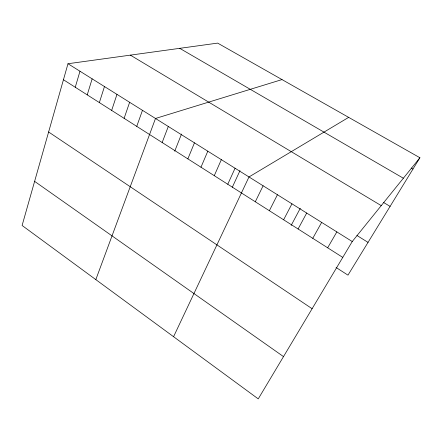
<?xml version="1.0" encoding="UTF-8"?>
<svg xmlns="http://www.w3.org/2000/svg" width="442" height="442" viewBox="0 0 442 442"><rect width="100%" height="100%" fill="white"/><g stroke="black" fill="none" stroke-linecap="round" stroke-linejoin="round"><path stroke-width="0.66" d="M67.985 63.731L22.1 225.475L258.244 398.888L352.246 241.536L419.9 157.744L217.657 43.112L67.985 63.731L352.246 241.536M75.256 87.256L79.985 71.234M87.229 94.87L92.146 78.842M99.362 102.588L104.472 86.549M111.655 110.406L116.97 94.367M124.119 118.334L129.633 102.29M136.749 126.368L142.473 110.323M95.826 279.615L155.496 118.467L282.007 79.582M162.148 142.523L168.303 126.478M174.723 151.164L181.518 134.059M187.861 158.877L194.458 142.838M200.977 167.22L207.806 151.186M214.276 175.678L221.343 159.656M227.763 184.253L235.067 168.242M232.321 187.237L239.995 170.612M173.573 336.71L248.99 176.949L348.666 117.368M255.299 201.767L263.106 185.778M269.36 210.712L277.427 194.74M283.62 219.785L291.958 203.828M291.156 225.442L300.278 208.298M298.09 228.989L306.698 213.05M312.765 238.321L321.66 222.403M327.66 247.796L336.843 231.901M419.9 157.744L347.97 275.139L336.058 267.482M411.253 168.048L412.977 169.037M179.734 48.338L403.364 178.225M383.695 202.558L390.098 206.381M130.373 55.134L381.242 205.629M356.915 235.464L368.042 242.382M63.444 79.742L342.771 257.404M48.62 131.987L312.113 308.72M34.614 181.364L283.504 356.606"/></g></svg>
